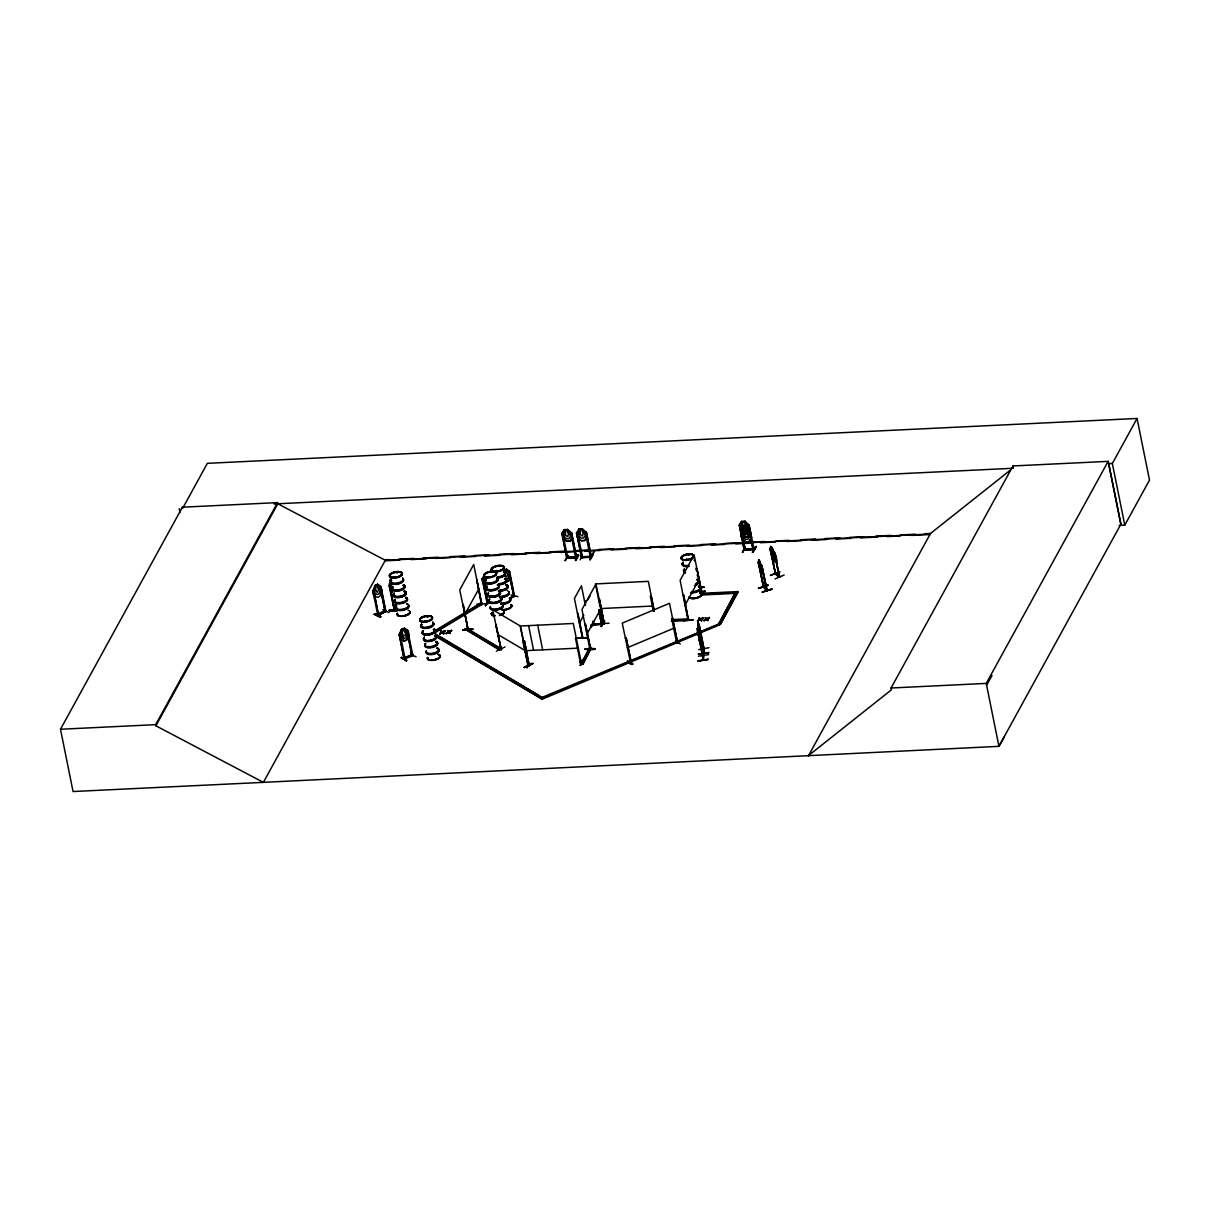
<?xml version="1.0" encoding="UTF-8"?>
<svg xmlns="http://www.w3.org/2000/svg" width="1210" height="1210" viewBox="0 0 1210 1210"><rect width="100%" height="100%" fill="white"/><g stroke="black" fill="none" stroke-linecap="round" stroke-linejoin="round"><path stroke-width="1.5" d="M373.784 590.223L372.907 590.828L374.752 585.595L377.596 584.264L381.135 586.835L381.77 590.722M504.812 573.132L505.689 570.122L507.534 574.705L506.219 577.17L505.13 576.111M496.372 651.131L505.069 646.911M775.383 574.281L775.247 572.935M775.081 574.039L779.406 577.261L774.355 552.168L779.452 577.291L779.225 576.353M748.052 533.701L745.148 531.417L743.273 534.049L744.483 530.887L742.138 528.014L744.952 530.267L746.751 527.802L745.617 530.812L748.113 533.549M488.129 603.397L487.131 603.442L488.295 603.17L482.911 578.425M562.726 533.686L567.883 558.324L566.673 557.508M590.329 557.265L585.353 532.612L586.427 532.37L591.418 557.19L581.526 557.689L576.61 533.005L577.503 532.687L582.6 557.447M740.081 525.125L745.254 550.021L744.044 549.219M703.192 655.986L697.474 628.444L703.055 659.647M698.503 634.161L698.76 636.657L697.474 628.444L699.153 638.94L698.624 637.594M698.17 631.257L697.368 628.459M698.593 624.617L697.852 621.713L698.518 624.345M698.351 630.939L703.267 656.002M703.509 659.541L703.781 655.578L698.503 628.232L703.872 652.856M697.383 629.986L697.973 635.416L697.535 630.062M698.851 628.187L697.852 621.713L703.418 652.946M698.11 661.099L708.379 659.269L698.125 660.841M698.367 656.183L708.606 654.625M698.472 654.02L708.727 652.735M698.76 649.573L709 647.713M699.834 640.181L699.637 641.739L699.138 634.766L699.728 640.196M698.472 628.655L697.762 623.256L703.796 653.294L703.917 647.955M702.844 659.102L703.161 655.412M703.297 651.993L703.539 648.681M703.07 660.04L703.524 655.366M703.449 653.309L703.902 648.636M708.349 659.51L698.11 661.038M775.247 554.891L774.763 558.173L773.311 555.254L774.657 553.953M700.409 592.416L700.091 591.236M402.401 633.405L402.673 629.669L403.626 629.26L405.622 633.889L404.957 635.825L402.748 635.129M587.515 637.851L577.518 637.867L587.47 638.003M394.324 610.037L389.106 585.761L389.938 585.186L394.762 610.037L394.279 609.038M389.106 585.761L389.983 580.301L392.342 592.023L390.331 589.633M467.544 628.686L468.376 629.094M481.444 604.516L476.725 579.469L481.898 604.531L480.34 603.245L433.785 631.423M589.92 649.135L589.452 647.743L591.387 647.652L582.812 664.335L580.876 664.426L589.452 647.743M599.298 599.01L604.077 624.133L598.95 599.041M604.153 623.725L599.389 598.844L598.496 598.889M687.93 619.051L688.596 618.612L688.127 620.004M436.84 637.11L542.216 699.183L719.587 624.859L718.589 624.269L735.892 591.675L718.589 624.269L720.51 624.163L737.979 592.356L737.828 591.584L702.874 593.278L702.36 594.201L735.393 592.597L735.544 593.369L702.511 594.972L697.126 569.895L702.133 594.503M580.225 529.511L580.195 534.623L582.63 536.03L583.084 532.733L581.329 529.405L580.255 529.451M742.864 521.918L741.639 529.299L742.229 532.234L744.876 534.457L747.039 534.351L748.718 531.916L748.128 528.982L743.984 521.812L742.895 521.873M743.666 525.836L743.621 530.933L746.071 532.355L746.525 529.057L744.74 525.775L743.636 525.881M744.573 530.615L744.513 535.773L746.948 537.18L747.75 535.606L745.647 530.555M378.564 615.179L378.382 614.287M386.035 611.504L377.883 615.482C375.947 612.154 395.488 608.479 377.853 614.574M758.277 562.378L758.715 559.58L758.836 562.983M762.633 569.865L762.149 572.587L761.075 571.241M374.177 614.408C375.735 611.065 388.108 622.288 374.208 614.317M380.575 616.344L374.51 614.166L380.726 616.782M403.913 641.209L406.772 639.833L409.041 634.781L408.193 630.849L404.442 628.308L401.554 629.533L401.538 636.959L403.943 638.457L405.864 637.64L407.301 634.509L404.473 628.187L401.493 629.457L399.406 634.645L400.132 638.517L403.913 641.209L401.493 629.457M401.039 657.938L406.742 660.766L401.417 657.242L406.273 660.887M406.651 660.66L401.387 657.741M627.536 661.295C639.016 665.379 628.323 665.787 627.536 660.826M585.02 648.999C603.185 647.153 592.855 651.434 585.035 648.923M595.017 648.938L585.095 649.407M693.194 619.792L683.166 620.548L693.239 619.792M582.373 528.74L578.985 528.952L578.788 535.909L581.435 538.132L583.613 538.027L585.277 535.591L582.373 528.74L586.427 532.536M485.739 605.635L488.356 600.871M565.418 560.593L568.034 555.39L565.388 560.169M567.581 555.919L564.964 560.699M580.15 559.837L582.343 555.163M745.405 547.086L742.335 552.41L745.345 547.101M742.789 552.305L744.952 547.631M529.088 663.216L527.091 667.981M590.783 627.067L593.732 621.804M591.236 626.992L593.339 622.318M604.501 621.184L601.264 626.553L604.501 621.138M770.83 549.506L775.534 574.327L770.105 549.325L770.725 546.451L770.407 549.431M774.582 559.307C775.413 552.108 775.655 562.196 772.993 558.143L770.044 549.249M766.716 590.631L763.268 587.047L763.858 586.381M766.626 589.739L766.747 589.27M766.429 590.223L761.392 565.66M397.107 572.799L397.379 572.194M395.67 577.351L394.566 577.684M397.198 572.723L396.804 572.648M425.179 621.834L424.06 621.819M425.179 620.987L423.954 621.501M425.875 621.411L424.861 620.881M427.901 616.858L427.024 616.707L428.068 616.661M488.144 577.019L489.264 576.625M491.789 571.922L491.774 572.436M495.767 570.802L497.355 571.15L496.917 570.485M498.535 566.401L499.412 566.371M686.614 559.58L685.374 559.958M686.856 559.353L687.325 559.519M689.05 555.057L688.384 554.951M748.234 524.958L753.149 549.673M508.79 580.739L506.234 582.07L508.79 580.739L510.302 575.385M397.152 610.778L389.227 610.687L397.379 610.505M630.304 662.702L629.986 661.855L631.181 661.855M677.766 643.055L676.602 643.342L677.585 642.147M676.738 642.525L676.753 643.236M373.678 590.147C370.683 592.552 376.446 600.175 379.97 596.001L381.861 590.707M401.554 629.533L399.164 634.509L400.132 634.267L399.345 634.615L404.276 659.314M403.853 641.179L406.893 639.939L408.98 634.751M776.548 560.306C770.846 559.943 783.203 570.333 772.116 547.616L770.634 546.496L770.725 549.9M698.488 634.917L703.433 659.979L703.312 658.679M577.563 613.228L582.812 638.109L577.911 613.213M584.672 600.916L585.413 604.577M591.372 625.267L594.609 624.92M462.991 604.486L468.043 629.608L463.324 604.471M476.937 604.198L486.859 603.684M467.983 629.094L459.724 589.936L473.7 564.48L481.792 604.592M523.461 641.013L524.444 640.801L529.193 665.682L524.444 640.801M527.983 664.26L528.165 665.152M575.491 638.336L576.383 638.29L575.491 638.336L580.452 663.216L581.269 663.125L580.18 662.112L581.163 662.036M585.216 624.058L590.601 648.741M599.631 610.006L602.489 624.254C602.081 624.481 588.62 625.525 593.565 623.619M593.792 621.789L591.342 627.067M593.626 623.906L609.084 623.226M602.504 624.058L593.444 624.768L592.401 623.891M580.15 662.52L581.36 662.959L573.283 623.468L520.436 626.024L528.498 665.712L529.33 665.621M601.204 623.407L602.308 623.362M581.118 662.248L581.466 662.944M582.675 660.176L580.664 665.334M580.135 665.409L582.6 660.131M601.264 626.553L603.79 621.32M580.271 665.349L583.22 660.569M604.501 620.745L601.219 626.054M600.705 609.855L603.593 623.498M590.525 648.696L585.549 624.042M604.395 623.468L595.925 584.052L581.965 609.507L589.92 649.195M650.451 596.394L651.343 596.348L650.451 596.394L653.309 611.171M683.393 594.912L688.445 620.034L683.741 594.896M263.523 782.356L73.054 791.537L60.5 729.252L182.407 507.202L277.574 502.604L277.801 503.768L155.893 725.818L263.387 782.356L998.931 746.343L1004.376 736.678M155.893 725.818L155.666 724.654L277.574 502.604M263.387 782.356L385.582 559.791L389.348 559.595M483.183 578.516L482.064 578.773L482.866 582.691L486.949 586.442L482.866 582.691M464.7 614.589L478.676 589.149M484.423 582.086L484.802 587.062L487.615 589.164M484.802 587.062L487.66 589.013M488.084 602.716L487.131 602.535M566.855 558.415L562 533.549L566.976 558.385M562.529 537.648L566.658 541.293L569.986 541.233L572.375 537.134M561.742 533.731L564.284 529.617L564.072 536.62L566.719 538.843L568.881 538.737L570.56 536.302L567.641 529.451L571.71 533.247M562.559 537.603L566.688 541.248M570.666 533.308L571.71 533.081L567.611 529.557M576.58 533.05L581.707 557.492L591.493 556.993M587.107 536.423L584.702 540.522L581.345 540.688L577.382 536.847M571.71 533.081L576.686 557.901L567.112 558.158M567.777 558.324C567.097 555.103 588.983 557.855 567.838 557.508M581.345 540.688L584.702 540.522M586.427 532.37L591.266 557.205M575.597 557.069L575.582 557.946L575.4 557.054M575.461 560.064C584.536 543.577 569.35 571.407 578.592 555.375M577.957 554.921L575.385 559.701M575.945 560.124L578.577 555.345M581.511 556.781L582.509 556.555L581.45 556.57M591.145 556.328C569.35 557.069 595.713 557.553 590.329 556.358M590.102 558.99C601.325 537.21 583.553 573.343 592.673 554.21M590.147 559.489L593.263 554.634M579.409 623.12L583.78 615.164M586.926 634.161L600.901 608.706M580.876 664.426L589.618 648.515M582.812 664.335L591.387 647.652M685.117 605.015L699.077 579.575M748.022 525.034L749.081 524.777L754.057 549.597L744.256 550.066L739.37 525.246L744.226 550.111M671.565 621.32L688.067 620.518L688.581 619.596M702.511 594.972L702.874 593.278M740.036 529.254L742.411 525.276L744.195 528.498L746.086 526.864C742.97 520.134 756.628 536.408 745.738 525.17M744.755 537.058L740.656 533.308L744.755 537.058L748.113 536.907L750.654 532.778L748.975 524.989L745.012 521.147L747.931 527.999L746.252 530.434L744.089 530.54L741.443 528.316L741.654 521.313L739.113 525.442M740.928 534.154L743.394 530.161L746.691 529.889L750.745 533.701L751.561 537.558L749.02 541.672L745.663 541.838L741.564 538.087C739.34 531.916 745.088 524.233 743.106 537.058L745.753 539.282L747.931 539.176L749.595 536.756L746.691 529.889M748.128 524.989L749.958 533.625M745.768 525.125L742.395 525.337L739.991 529.436L743.999 533.096L747.311 532.778L749.731 528.967M741.564 538.087L745.693 541.793L749.02 541.672M748.037 536.801L750.548 532.748M748.113 536.907L744.785 537.013M753.648 548.765L745.042 548.947L745.148 550.021M752.953 549.658L750.669 537.149M752.756 551.397C763.828 535.259 744.921 563.815 755.963 547.101M752.771 551.427L755.388 546.648M755.947 547.056L753.346 551.851M720.51 624.163L737.828 591.584M808.31 756.053L930.505 533.474L1010.38 470.1M808.598 755.524L891.437 689.806L891.074 688.006L1012.982 465.956L1108.148 461.358L1120.838 524.293L998.931 746.343L986.241 683.408L1108.148 461.358M1119.114 525.397L1124.786 525.125L1112.353 463.475L1137.067 418.463L207.349 463.339L182.634 508.366L182.407 507.202M1124.786 525.125L1149.5 480.113L1137.067 418.463M986.604 685.208L992.049 675.543M572.406 537.089L569.91 541.142L566.628 541.399M579.015 528.906L576.459 533.02L577.246 536.938M587.5 600.145L590.057 596.001M749.898 528.815L747.356 532.929L743.999 533.096M748.945 541.581L751.455 537.527M513.297 595.653L513.796 595.683M700.212 591.569L700.212 592.098M389.923 580.377L391.253 578.667M390.8 584.203L390.845 579.832M392.267 586.411L391.148 585.927M392.887 588.151L392.07 589.209L390.769 587.939L389.877 580.301M396.366 605.151L393.159 605.106L396.638 605.393M396.774 607.45C394.188 613.031 392.509 608.887 396.305 606.815M396.638 606.815L394.324 609.295M701.8 593.702L702.057 594.564M394.127 577.049L395.488 576.958M489.006 576.837L489.611 576.762M496.266 570.545L496.07 571.347M496.811 571.271L497.37 570.727L495.994 570.787M685.42 559.625L686.766 559.807M632.724 663.851L627.551 661.25M500.834 648.741L501.56 649.513L499.488 650.057L464.973 629.034L466.697 628.323L501.046 648.56L499.322 649.286L464.973 629.034M407.362 630.924L412.065 655.986L413.049 655.608L412.549 654.58L404.866 658.089M412.822 654.746L411.884 655.88L406.999 631.181L407.982 630.955L406.999 631.181M631.272 662.551L626.069 637.761L625.267 638.109L626.251 637.867L631.212 662.551L629.971 661.9M513.615 596.47L514.492 596.212L509.44 599.162M514.568 596.197L509.607 571.453L508.593 571.861L513.978 596.575M384.856 610.868L385.642 610.521M385.037 611.761L380.303 586.956M487.025 602.353L487.993 602.293M566.87 558.203L576.762 557.704M590.223 556.177L591.085 556.313M744.241 549.915L754.133 549.416M435.555 631.227L478.888 604.985M435.207 631.802L481.746 603.639L480.34 603.245M435.358 632.573L481.913 604.41M503.859 570.455L506.43 569.018L508.382 572.285L508.971 575.204L507.852 578.471L506.234 579.424M508.593 571.861L509.682 571.483L506.415 569.139M510.499 597.619L513.615 596.001L509.319 598.527M517.956 596.651L510.968 594.972M445.25 631.197L442.678 632.285L444.388 630.728C447.08 631.438 439.2 633.541 445.144 630.682M442.255 632.301L439.744 633.919L442.255 632.301L443.873 633.722L442.966 633.238M449.016 631.469L451.587 630.38L449.364 632.21L447.503 630.576L448.532 632.27L446.172 633.601L448.426 631.756L447.503 630.576M446.082 633.087L451.678 630.894M446.172 633.601L446.929 633.571C448.35 630.077 451.421 635.734 449.258 631.696L451.587 630.38M697.55 621.033L699.894 619.686C697.792 615.708 700.787 621.274 702.193 617.841L703.055 618.31L700.726 619.626L701.664 620.836L700.045 619.414L697.55 621.033L703.055 618.31M706.806 618.582L709.378 617.493L707.154 619.323L708.092 620.518L705.309 617.69L706.912 619.096L709.483 618.008M706.58 619.611L703.978 620.715L706.474 619.096L707.305 620.564M439.654 633.405L441.998 632.059L441.075 630.879L442.588 631.771M439.744 633.919L441.998 632.059M697.444 620.518L699.803 619.172L698.881 617.992M700.726 619.626L702.949 617.796M703.872 620.201L706.232 618.87M707.154 619.323L709.378 617.493M703.978 620.715L706.322 619.384L705.309 617.69M405.017 657.998C403.217 659.889 403.807 656.606 411.763 655.245M676.783 643.433L671.716 618.643L672.518 618.295L677.676 643.07L669.493 603.321L622.242 623.12L630.546 662.838M631 661.704L630.123 661.809M394.339 577.079L394.687 576.883M497.204 571.271L496.236 571.543M427.1 616.646L427.78 616.495M374.813 585.67L377.58 584.385L381.059 586.911L385.929 611.61M376.764 585.337L375.871 585.776L375.66 589.542L377.187 592.356L378.7 589.951L376.703 585.307M385.325 611.882L380.016 587.168L381.135 586.835M380.969 586.88L380.016 587.168M385.143 610.989L385.4 610.566M389.03 612.653L382.768 609.643M514.053 595.229L514.129 596.167L509.259 571.483M602.187 623.407L602.353 624.284M566.794 557.311L567.596 557.25M487.418 603.215L482.336 578.592M513.932 596.56L508.82 571.664M400.253 633.995L405.078 658.996M410.356 654.02L416.058 656.818M496.493 624.844L495.722 624.708L501.106 649.256M500.517 648.515L501.273 648.56M522.735 640.635L528.135 665.606L524.883 649.634M524.263 667.542C530.116 662.339 540.567 661.462 524.233 667.481M523.975 667.391L532.823 663.609M672.699 618.401L671.716 618.643M675.558 641.239L680.247 643.977M676.556 642.328L677.403 642.026M630.425 662.868L631.045 662.43M676.692 643.296L677.524 642.918M465.124 629.805L466.848 629.079L501.212 649.331M627.219 647.773L674.469 627.975M720.358 623.392L541.052 697.822L541.218 698.593L719.436 624.088L719.587 624.859M378.367 615.043L373.648 590.193L378.594 615.194M377.928 615.482L372.695 590.737M771.254 547.48L773.054 554.407L771.345 547.434M772.222 547.586L773.719 556.63L771.314 552.834M771.284 553.242L771.995 557.991L773.598 560.956L775.807 562.045M775.398 573.691L779.815 577.14L774.279 552.683L775.882 555.647L775.247 560.169L773.825 559.292L772.343 554.331L774.385 552.728L772.04 551.473C770.483 556.146 772.161 548.659 774.385 552.728M773.598 560.865L775.837 562.166M702.223 594.972L694.116 554.906L680.141 580.361L688.067 620.518M779.724 571.664L770.331 575.415L779.769 572.058M775.035 578.94L784.156 575.022M412.444 654.625L412.867 655.472M677.267 642.056L677.449 642.964M489.173 577.261L488.053 577.367M425.209 621.35L424.332 621.365M759.124 560.638L760.833 567.611L759.23 560.608M758.731 562.257L763.707 587.394L758.231 562.302L761.075 571.317M763.54 587.349L758.337 562.272L759.033 562.589M763.586 586.744L767.185 590.495L761.816 565.493L766.807 590.631M758.473 588.287L768.259 585.216L758.489 588.226M771.98 589.209L762.164 592.129L771.995 589.225M771.814 588.967L762.164 592.038M593.535 624.738L592.945 621.017M425.133 621.698L423.969 621.501M700.65 587.425L704.159 587.198L700.726 587.788M700.696 587.682L704.129 587.077M700.03 592.053L705.143 591.055L700.197 592.809M697.943 622.832L699.123 629.926L698.79 628.913M698.714 624.118L703.675 649.331M697.565 629.563L698.155 632.437M700.076 633.39L700.136 634.978L699.516 628.02L700.106 633.465M698.488 654.111L708.742 652.538L698.503 654.111M576.474 557.931L571.619 533.247M582.524 557.644L582.207 556.751M744.286 548.977L745.148 548.932M753.981 549.642L753.664 548.735L745.209 549.219M483.047 578.728L482.245 578.743M686.267 559.111L687.023 559.262M779.27 576.383L775.716 573.57M700.545 594.065L707.169 593.717M700.771 594.276L704.099 594.14L700.635 594.413M472.732 628.852L462.764 630.138L472.717 628.928M603.291 622.847L604.198 622.772L603.276 623.725M528.513 665.5L529.39 665.439M591.145 624.753L594.549 624.995L591.236 625.116M274.065 503.95L1013.057 468.27M1108.602 463.657L1112.353 463.475M567.641 529.451L564.253 529.662L561.848 533.761L562.847 533.474M745.012 521.147L741.624 521.374L739.219 525.458L740.217 525.17M398.786 559.141L413.865 558.415M423.288 557.961L438.383 557.235M449.696 556.691L464.776 555.965M474.199 555.511L489.294 554.785M498.717 554.316L513.796 553.59M525.11 553.046L540.205 552.32M549.627 551.866L564.707 551.14M574.13 550.686L589.225 549.96M598.648 549.506L613.727 548.765M625.041 548.221L640.135 547.495M649.558 547.041L664.638 546.315M674.076 545.861L689.155 545.135M700.469 544.591L715.549 543.85M724.987 543.396L740.066 542.67M749.489 542.216L764.569 541.49M775.882 540.946L789.086 540.31M800.4 539.766L815.479 539.025M824.917 538.571L839.997 537.845M849.42 537.391L864.515 536.665M875.828 536.121L890.908 535.395M900.331 534.941L915.425 534.215M924.848 533.746L930.505 533.474M930.218 534.003L385.294 560.306L277.801 503.768M384.644 560.85L399.739 560.124M411.067 559.58L426.177 558.854M435.615 558.4L450.725 557.659M460.163 557.205L475.273 556.479M484.711 556.025L499.821 555.299M511.149 554.755L526.244 554.014M535.682 553.56L550.792 552.834M560.23 552.38L575.34 551.654M584.778 551.2L599.888 550.459M611.216 549.915L626.326 549.189M635.764 548.735L650.859 548.009M660.312 547.555L675.407 546.814M686.736 546.27L701.845 545.544M711.283 545.09L724.503 544.455M735.831 543.91L750.941 543.169M760.379 542.715L775.474 541.989M786.803 541.445L801.912 540.719M811.35 540.265L826.46 539.524M835.898 539.07L851.008 538.344M860.446 537.89L877.447 537.074M886.885 536.605L900.104 535.97M911.433 535.425L930.308 534.517M491.29 603.215L487.222 603.412L482.094 578.728L484.62 574.659L484.393 581.662M706.685 593.868L725.047 592.976M736.058 592.446L737.979 592.356M600.447 608.569L653.294 606.013M671.913 619.611L688.429 618.824L687.915 619.747L671.399 620.548M698.972 618.507L699.773 618.476M705.4 618.204L706.912 619.096M441.075 630.879L442.678 632.285M447.609 631.091L449.122 631.983M700.045 619.414L701.664 620.836M707.2 620.049L708.092 620.518M449.394 632.936L450.196 632.89M525.412 650.678L578.244 648.136M580.724 663.655L582.645 663.564M891.074 688.006L986.241 683.408M60.5 729.252L155.666 724.654M396.472 605.529L393.28 605.499M389.348 609.9L397.273 609.991L389.439 610.415M389.227 610.657L397.303 610.505M489.158 576.671L489.959 576.822M425.012 620.866L425.345 620.851M575.673 557.991L570.697 533.035M592.582 624.784L593.384 623.634L593.762 624.542M481.882 603.155L482.124 604.153M427.599 657.68L427.629 657.68A6.474 2.738 -11.4 0 0 433.861 660.176A6.504 2.768 -11.4 0 0 440.017 655.639A6.474 2.738 -11.4 0 1 433.861 660.176A6.504 2.768 -11.4 0 1 427.644 657.68L427.538 657.635M377.535 584.233L380.288 590.51L378.972 593.702L377.172 594.579L374.888 593.142L374.752 585.595M766.883 590.178L761.816 565.493M408.193 630.849L404.473 628.187M718.422 623.498L719.436 624.088M497.673 634.388L525.155 650.572M435.207 633.722L542.942 697.883M438.564 636.384L449.802 643.009M453.024 644.9L523.673 686.524M526.879 688.414L538.117 695.039M435.086 635.386L542.216 699.183M758.61 559.625L761.846 565.947M768.123 585.126L758.67 588.483M763.918 586.638L766.626 589.482M390.195 589.724L392.237 592.023M707.048 618.809L707.986 620.004M700.62 619.127L701.558 620.322M449.364 632.21L450.302 633.405M442.83 632.013L443.873 633.722M441.181 631.393L442.104 632.573M699.667 617.962L700.378 618.885M448.789 632.497L449.5 633.45M442.361 632.815L443.072 633.753M759.441 565.917L761.438 569.849L759.789 560.941M699.002 630.864L699.516 632.195L698.518 625.116M698.76 639.243L699.758 641.708M491.593 613.213L491.683 613.319A6.489 2.753 -11.4 0 0 494.754 615.966A6.504 2.768 -11.4 0 1 491.729 613.319L491.714 613.319A6.489 2.753 -11.4 0 0 494.754 615.981M397.303 613.515L397.394 613.606A6.504 2.768 -11.4 0 0 403.656 616.132A6.504 2.768 -11.4 0 0 409.812 611.579M1108.602 462.976L1120.929 524.111M1012.982 465.956L1013.345 467.756M770.437 549.219L775.534 574.327M697.459 578.395L698.17 581.919M699.077 624.148L704.084 649.256L699.062 624.557M654.292 610.959L648.318 581.36L595.471 583.916L600.099 606.815M651.252 596.515L654.202 611.126M598.738 610.052L601.567 624.345L598.648 610.218M584.793 600.705L585.519 604.365M585.322 605.121L581.42 585.746L574.432 598.466L582.418 638.139M580.089 662.263L580.271 663.171M537.694 625.192L542.655 649.846M528.604 625.63L533.58 650.284M528.331 665.682L520.179 625.918L492.697 609.719L501.212 649.664L496.024 624.572M501.333 648.545L501.53 649.543M485.452 578.652L485.8 580.361M499.322 649.286L499.488 650.057M487.811 602.504L487.978 603.427M407.8 630.849L412.912 655.684L404.034 659.208L399.164 634.509M389.454 585.322L394.399 610.43M380.757 586.805L385.612 611.489L377.671 615.391L377.399 614.544M179.186 508.699L179.927 512.405M403.066 585.504A6.489 2.753 -11.4 0 1 400.238 590.661A6.489 2.753 -11.4 0 1 392.403 588.529M403.066 585.065A6.595 2.798 -11.4 0 1 403.474 588.831A6.595 2.798 -11.4 0 1 394.793 590.783A6.595 2.798 -11.4 0 1 392.872 587.349M405.229 591.63A6.474 2.738 -11.4 0 1 399.739 596.727A6.474 2.738 -11.4 0 1 394.203 593.46M405.153 591.251A6.474 2.738 -11.4 0 1 399.663 596.348A6.474 2.738 -11.4 0 1 394.127 593.082M404.185 590.964A6.504 2.768 -11.4 0 1 404.594 594.685A6.504 2.768 -11.4 0 1 396.018 596.606A6.504 2.768 -11.4 0 1 394.112 593.218M402.718 578.683A6.595 2.798 -11.4 0 1 397.137 583.87A6.595 2.798 -11.4 0 1 391.495 580.543M403.853 584.778A6.489 2.753 -11.4 0 1 398.362 589.89A6.489 2.753 -11.4 0 1 392.811 586.608M402.718 579.121A6.489 2.753 -11.4 0 1 397.228 584.218A6.489 2.753 -11.4 0 1 391.662 580.951M404.019 585.141A6.595 2.798 -11.4 0 1 398.438 590.329A6.595 2.798 -11.4 0 1 392.796 587.001M402.658 578.335A6.595 2.798 -11.4 0 1 397.077 583.523A6.595 2.798 -11.4 0 1 391.42 580.195M402.491 577.972A6.489 2.753 -11.4 0 1 396.986 583.084A6.489 2.753 -11.4 0 1 391.435 579.802M408.647 605.877A6.489 2.753 -11.4 0 1 402.507 610.415A6.489 2.753 -11.4 0 1 396.32 607.919M408.662 605.454A6.595 2.798 -11.4 0 1 402.431 610.067A6.595 2.798 -11.4 0 1 396.139 607.526M409.706 611.216A6.474 2.738 -11.4 0 1 403.58 615.739A6.474 2.738 -11.4 0 1 397.409 613.243A6.504 2.768 -11.4 0 0 403.611 615.905A6.504 2.768 -11.4 0 0 409.767 611.352M408.042 610.233A6.474 2.738 -11.4 0 1 409.056 610.642M404.291 591.493A6.504 2.768 -11.4 0 1 401.463 596.651A6.504 2.768 -11.4 0 1 393.583 594.518M407.286 598.663A6.595 2.798 -11.4 0 1 401.055 603.261A6.595 2.798 -11.4 0 1 394.762 600.735M405.607 597.664A6.595 2.798 -11.4 0 1 406.636 598.073M408.405 604.743A6.489 2.753 -11.4 0 1 402.28 609.28A6.489 2.753 -11.4 0 1 396.078 606.785M406.757 603.76A6.489 2.753 -11.4 0 1 407.77 604.168M407.271 599.071A6.489 2.753 -11.4 0 1 401.13 603.608A6.489 2.753 -11.4 0 1 394.944 601.113M405.607 598.103A6.489 2.753 -11.4 0 1 406.62 598.511M408.587 605.106A6.595 2.798 -11.4 0 1 402.355 609.719A6.595 2.798 -11.4 0 1 396.063 607.178M406.908 604.123A6.595 2.798 -11.4 0 1 407.936 604.531M405.531 597.317A6.595 2.798 -11.4 0 1 405.94 601.083A6.595 2.798 -11.4 0 1 397.258 603.019A6.595 2.798 -11.4 0 1 395.337 599.585M406.394 597.377A6.489 2.753 -11.4 0 1 400.903 602.474A6.489 2.753 -11.4 0 1 395.352 599.207M433.271 629.578A6.489 2.753 -11.4 0 1 430.458 634.721A6.489 2.753 -11.4 0 1 422.608 632.588M434.299 629.548A6.595 2.798 -11.4 0 1 428.718 634.736A6.595 2.798 -11.4 0 1 423.077 631.408M435.343 635.311A6.458 2.738 -11.4 0 1 429.868 640.392A6.458 2.738 -11.4 0 1 424.332 637.125M435.418 635.432A6.504 2.768 -11.4 0 1 429.898 640.559A6.504 2.768 -11.4 0 1 424.317 637.277M432.923 622.742A6.595 2.798 -11.4 0 1 427.342 627.93A6.595 2.798 -11.4 0 1 421.7 624.602M434.057 628.837A6.489 2.753 -11.4 0 1 428.567 633.949A6.489 2.753 -11.4 0 1 423.016 630.667M432.923 623.18A6.489 2.753 -11.4 0 1 427.433 628.277A6.489 2.753 -11.4 0 1 421.867 625.01M434.239 629.2A6.595 2.798 -11.4 0 1 428.658 634.388A6.595 2.798 -11.4 0 1 423.001 631.06M432.862 622.394A6.595 2.798 -11.4 0 1 427.281 627.582A6.595 2.798 -11.4 0 1 421.64 624.254M432.696 622.031A6.489 2.753 -11.4 0 1 427.206 627.143A6.489 2.753 -11.4 0 1 421.64 623.861M438.852 649.936A6.489 2.753 -11.4 0 1 432.711 654.474A6.489 2.753 -11.4 0 1 426.525 651.978M438.867 649.528A6.595 2.798 -11.4 0 1 432.636 654.126A6.595 2.798 -11.4 0 1 426.344 651.6M437.173 648.53A6.595 2.798 -11.4 0 1 438.217 648.938M438.322 654.67A6.474 2.738 -11.4 0 1 439.336 655.079A6.504 2.768 -11.4 0 0 438.353 654.655M434.541 635.885A6.474 2.738 -11.4 0 1 431.713 641.028A6.474 2.738 -11.4 0 1 423.893 638.91M434.496 635.537A6.504 2.768 -11.4 0 1 431.667 640.695A6.504 2.768 -11.4 0 1 423.787 638.562M435.812 641.723A6.595 2.798 -11.4 0 1 436.22 645.49A6.595 2.798 -11.4 0 1 427.538 647.426A6.595 2.798 -11.4 0 1 425.617 643.992M436.961 647.819A6.489 2.753 -11.4 0 1 434.133 652.976A6.489 2.753 -11.4 0 1 426.298 650.844M435.812 642.162A6.489 2.753 -11.4 0 1 432.983 647.305A6.489 2.753 -11.4 0 1 425.149 645.187M437.113 648.182A6.595 2.798 -11.4 0 1 434.239 653.4A6.595 2.798 -11.4 0 1 426.268 651.237M435.736 641.376A6.595 2.798 -11.4 0 1 436.144 645.142A6.595 2.798 -11.4 0 1 427.463 647.078A6.595 2.798 -11.4 0 1 425.542 643.644M436.598 641.436A6.489 2.753 -11.4 0 1 431.108 646.533A6.489 2.753 -11.4 0 1 425.557 643.266M504.857 579.197A6.489 2.753 -11.4 0 1 505.432 582.781A6.489 2.753 -11.4 0 1 497.189 584.869M504.267 571.664A6.489 2.753 -11.4 0 1 503.829 574.841A6.489 2.753 -11.4 0 1 497.128 576.943M504.767 578.41A6.595 2.798 -11.4 0 1 505.825 581.662A6.595 2.798 -11.4 0 1 498.55 584.188M505.145 573.374A6.489 2.753 -11.4 0 1 497.355 578.077M503.481 572.39A6.489 2.753 -11.4 0 1 504.494 572.799M505.644 578.471A6.489 2.753 -11.4 0 1 505.205 581.632A6.489 2.753 -11.4 0 1 498.49 583.749M499.791 590.178A6.474 2.738 -11.4 0 0 506.945 587.697A6.474 2.738 -11.4 0 0 505.916 584.506A6.504 2.768 -11.4 0 1 507.02 587.879A6.504 2.768 -11.4 0 1 499.821 590.374M504.842 578.758A6.595 2.798 -11.4 0 1 505.901 582.01A6.595 2.798 -11.4 0 1 498.611 584.536M503.466 571.952A6.595 2.798 -11.4 0 1 504.525 575.204A6.595 2.798 -11.4 0 1 497.249 577.73M504.434 572.027A6.595 2.798 -11.4 0 1 503.995 575.249A6.595 2.798 -11.4 0 1 497.174 577.382M506.067 585.141A6.504 2.768 -11.4 0 1 506.657 588.741A6.504 2.768 -11.4 0 1 498.369 590.843M511.497 604.879A6.489 2.753 -11.4 0 1 509.244 608.191A6.489 2.753 -11.4 0 1 502.165 609.568M508.82 591.63A6.489 2.753 -11.4 0 1 501.031 596.333M507.156 590.646A6.489 2.753 -11.4 0 1 508.185 591.055M509.712 598.224A6.595 2.798 -11.4 0 1 508.714 601.809A6.595 2.798 -11.4 0 1 500.895 603.563M509.788 598.572A6.595 2.798 -11.4 0 1 508.79 602.156A6.595 2.798 -11.4 0 1 500.97 603.911M510.196 598.421A6.489 2.753 -11.4 0 1 507.943 601.748A6.489 2.753 -11.4 0 1 500.864 603.125M509.047 592.764A6.489 2.753 -11.4 0 1 506.793 596.076A6.489 2.753 -11.4 0 1 499.715 597.453M509.062 592.34A6.595 2.798 -11.4 0 1 506.778 595.713A6.595 2.798 -11.4 0 1 499.594 597.105M506.113 585.534A6.458 2.738 -11.4 0 1 506.688 589.104A6.458 2.738 -11.4 0 1 498.475 591.176M509.773 598.995A6.489 2.753 -11.4 0 1 509.334 602.172A6.489 2.753 -11.4 0 1 502.634 604.289M510.938 604.713A6.489 2.753 -11.4 0 1 509.939 608.252A6.489 2.753 -11.4 0 1 502.241 609.976A6.489 2.753 -11.4 0 1 503.36 610.324M509.002 591.992A6.595 2.798 -11.4 0 1 501.091 596.787M510.953 604.697A6.504 2.768 -11.4 0 1 509.954 608.237A6.504 2.768 -11.4 0 1 502.226 609.976M510.907 604.471A6.504 2.768 -11.4 0 1 509.909 608.025A6.504 2.768 -11.4 0 1 502.18 609.749M498.384 585.625A6.489 2.753 -11.4 0 1 492.878 590.722A6.489 2.753 -11.4 0 1 487.327 587.455M498.384 585.186A6.595 2.798 -11.4 0 1 492.803 590.374A6.595 2.798 -11.4 0 1 487.161 587.047M499.548 591.312A6.504 2.768 -11.4 0 1 494.028 596.439A6.474 2.738 -11.4 0 1 488.492 593.157A6.504 2.768 -11.4 0 0 494.028 596.439A6.474 2.738 -11.4 0 0 499.518 591.372A6.474 2.738 -11.4 0 1 494.028 596.424A6.474 2.738 -11.4 0 1 488.492 593.202M499.427 590.949A6.458 2.738 -11.4 0 1 493.952 596.031A6.458 2.738 -11.4 0 1 488.416 592.764M497.007 578.38A6.595 2.798 -11.4 0 1 491.426 583.568A6.595 2.798 -11.4 0 1 485.785 580.24M498.142 584.475A6.489 2.753 -11.4 0 1 492.651 589.588A6.489 2.753 -11.4 0 1 487.101 586.305M497.007 578.819A6.489 2.753 -11.4 0 1 491.517 583.916A6.489 2.753 -11.4 0 1 485.951 580.649M498.323 584.838A6.595 2.798 -11.4 0 1 492.727 590.026A6.595 2.798 -11.4 0 1 487.086 586.699M496.947 578.032A6.595 2.798 -11.4 0 1 491.366 583.22A6.595 2.798 -11.4 0 1 485.724 579.892M496.781 577.669A6.489 2.753 -11.4 0 1 491.29 582.781A6.489 2.753 -11.4 0 1 485.724 579.499M502.936 605.575A6.489 2.753 -11.4 0 1 496.796 610.112A6.489 2.753 -11.4 0 1 490.61 607.617M502.952 605.151A6.595 2.798 -11.4 0 1 496.72 609.764A6.595 2.798 -11.4 0 1 490.428 607.239M501.258 604.168A6.595 2.798 -11.4 0 1 502.301 604.577M504.071 611.262A6.489 2.753 -11.4 0 1 499.594 615.436A6.489 2.753 -11.4 0 0 504.086 611.292A6.504 2.768 -11.4 0 1 499.594 615.451M503.995 610.899A6.489 2.753 -11.4 0 1 499.518 615.058M494.678 615.587A6.489 2.753 -11.4 0 1 491.683 612.941M504.056 611.05A6.504 2.768 -11.4 0 1 499.548 615.224M494.693 615.754A6.504 2.768 -11.4 0 1 491.683 613.092M502.392 610.067A6.504 2.768 -11.4 0 1 503.42 610.475M499.609 591.599A6.504 2.768 -11.4 0 1 494.088 596.727A6.504 2.768 -11.4 0 1 488.507 593.429M499.896 597.362A6.595 2.798 -11.4 0 1 500.305 601.128A6.595 2.798 -11.4 0 1 491.623 603.064A6.595 2.798 -11.4 0 1 489.702 599.631M501.046 603.457A6.489 2.753 -11.4 0 1 498.217 608.615A6.489 2.753 -11.4 0 1 490.383 606.482M501.56 598.784A6.489 2.753 -11.4 0 1 495.419 603.306A6.489 2.753 -11.4 0 1 489.233 600.81M499.896 597.8A6.489 2.753 -11.4 0 1 500.91 598.209M502.876 604.803A6.595 2.798 -11.4 0 1 496.644 609.417A6.595 2.798 -11.4 0 1 490.352 606.875M501.197 603.82A6.595 2.798 -11.4 0 1 502.226 604.229M499.821 597.014A6.595 2.798 -11.4 0 1 500.229 600.78A6.595 2.798 -11.4 0 1 491.547 602.716A6.595 2.798 -11.4 0 1 489.627 599.283M500.683 597.074A6.489 2.753 -11.4 0 1 495.192 602.172A6.489 2.753 -11.4 0 1 489.642 598.905M696.34 568.776A6.489 2.753 -11.4 0 1 696.355 570.228M684.678 572.829A6.489 2.753 -11.4 0 1 684.028 570.817M696.37 568.352A6.595 2.798 -11.4 0 1 696.37 569.819M685.541 572.89A6.595 2.798 -11.4 0 1 684.482 569.638M688.762 566.159A6.595 2.798 -11.4 0 1 683.121 562.832M685.465 572.103A6.489 2.753 -11.4 0 1 684.421 568.897M688.838 566.507A6.489 2.753 -11.4 0 1 683.287 563.24M696.294 568.004A6.595 2.798 -11.4 0 1 696.31 569.471M685.465 572.542A6.595 2.798 -11.4 0 1 684.421 569.29M688.687 565.811A6.595 2.798 -11.4 0 1 683.045 562.484M688.611 565.372A6.489 2.753 -11.4 0 1 683.045 562.09M694.101 560.26A6.489 2.753 -11.4 0 1 694.752 560.835M697.474 574.236A6.504 2.768 -11.4 0 1 697.489 575.688M699.667 592.507A6.489 2.753 -11.4 0 1 698.382 597.12A6.489 2.753 -11.4 0 1 689.019 596.969A6.504 2.768 -11.4 0 0 698.427 597.271A6.504 2.768 -11.4 0 0 699.713 592.643M700.272 589.618A6.489 2.753 -11.4 0 1 690.925 592.855M698.593 587.198A6.489 2.753 -11.4 0 1 699.622 587.606M700.257 588.166A6.489 2.753 -11.4 0 1 700.484 588.862M698.518 586.396A6.595 2.798 -11.4 0 1 699.577 589.663A6.595 2.798 -11.4 0 1 692.286 592.189M700.272 587.742A6.595 2.798 -11.4 0 1 697.989 591.115A6.595 2.798 -11.4 0 1 690.804 592.507M698.593 586.759A6.595 2.798 -11.4 0 1 699.622 587.168M697.217 580.392A6.489 2.753 -11.4 0 1 694.404 585.534M698.367 586.048A6.489 2.753 -11.4 0 1 699.41 589.255A6.489 2.753 -11.4 0 1 692.241 591.75M697.141 579.605A6.595 2.798 -11.4 0 1 695.841 584.279M698.019 579.666A6.489 2.753 -11.4 0 1 695.705 583.855M697.217 579.953A6.595 2.798 -11.4 0 1 695.901 584.642M697.625 575.098A6.489 2.753 -11.4 0 1 697.625 576.55M697.58 574.75A6.504 2.768 -11.4 0 1 697.595 576.202M775.444 557.326L774.113 557.114L774.324 560.109L773.735 556.842L772.177 555.829L773.598 556.101L773.387 553.182L773.976 556.358L775.444 557.326M565.493 530.222L565.463 535.334L567.913 536.741L568.367 533.444L566.613 530.116L565.524 530.161M462.87 629.835L472.838 629.366L462.87 629.835M485.301 605.696L488.371 600.432L485.331 605.681M529.33 664.547L528.226 664.819L529.314 664.532M705.218 591.387L699.955 592.552L705.233 591.448M699.259 632.497L700.015 634.993L699.259 632.497M397.424 613.621L397.394 613.606A6.474 2.738 -11.4 0 0 403.656 616.117A6.474 2.738 -11.4 0 0 409.782 611.579A6.489 2.753 -11.4 0 1 403.656 616.102A6.489 2.753 -11.4 0 1 397.47 613.606M392.645 577.518A6.489 2.753 -11.4 0 0 402.204 573.525A6.489 2.753 -11.4 0 0 392.615 572.678A6.504 2.753 -11.4 0 0 392.645 577.563A6.504 2.753 -11.4 0 0 402.219 573.555A6.474 2.738 -11.4 0 0 392.615 572.708A6.489 2.753 -11.4 0 0 392.645 577.518A6.474 2.738 -11.4 0 0 402.189 573.54A6.504 2.753 -11.4 0 0 392.615 572.708A6.474 2.738 -11.4 0 0 392.66 577.533M392.781 578.108A6.474 2.738 -11.4 0 0 402.31 574.115A6.474 2.738 -11.4 0 0 392.736 573.283A6.474 2.738 -11.4 0 0 392.781 578.108M392.69 577.79A6.504 2.768 -11.4 0 0 402.28 573.767A6.504 2.768 -11.4 0 0 392.645 572.935A6.504 2.768 -11.4 0 0 392.69 577.79M401.402 596.394A6.474 2.738 -11.4 0 0 404.216 591.266A6.504 2.768 -11.4 0 1 401.417 596.424A6.504 2.768 -11.4 0 1 393.537 594.292A6.474 2.738 -11.4 0 0 401.402 596.394M399.875 597.332A6.458 2.738 -11.4 0 0 405.985 592.824A6.474 2.738 -11.4 0 1 399.875 597.362A6.474 2.738 -11.4 0 1 393.689 594.866A6.458 2.738 -11.4 0 0 399.875 597.332M405.335 592.25A6.458 2.738 -11.4 0 0 404.321 591.841A6.474 2.738 -11.4 0 1 405.35 592.265M429.943 640.786A6.474 2.738 -11.4 0 0 435.434 635.689A6.504 2.768 -11.4 0 1 429.943 640.801A6.504 2.768 -11.4 0 1 424.377 637.504A6.474 2.738 -11.4 0 0 429.943 640.786M422.865 621.592A6.474 2.738 -11.4 0 0 432.393 617.599A6.474 2.738 -11.4 0 0 422.819 616.767A6.504 2.768 -11.4 0 0 422.85 621.622A6.504 2.768 -11.4 0 0 432.439 617.599A6.504 2.768 -11.4 0 0 422.804 616.767A6.474 2.738 -11.4 0 0 422.865 621.592M422.986 622.182A6.474 2.738 -11.4 0 0 432.514 618.189A6.474 2.738 -11.4 0 0 422.94 617.357A6.474 2.738 -11.4 0 0 422.986 622.182M422.895 621.849A6.504 2.768 -11.4 0 0 432.484 617.826A6.504 2.768 -11.4 0 0 422.85 616.964A6.504 2.768 -11.4 0 0 422.88 621.819A6.504 2.768 -11.4 0 0 432.469 617.796A6.504 2.768 -11.4 0 0 422.85 616.994A6.504 2.768 -11.4 0 0 422.895 621.849M435.418 659.42A6.458 2.738 -11.4 0 0 438.232 654.292A6.504 2.768 -11.4 0 1 435.464 659.586A6.504 2.768 -11.4 0 1 427.599 657.453A6.458 2.738 -11.4 0 0 435.418 659.42M494.436 571.211A6.489 2.753 -11.4 0 0 503.98 567.203A6.489 2.753 -11.4 0 0 494.391 566.371A6.489 2.753 -11.4 0 0 494.436 571.211M494.557 571.786A6.458 2.738 -11.4 0 0 504.071 567.792A6.458 2.738 -11.4 0 0 494.527 566.961A6.474 2.738 -11.4 0 0 494.557 571.801A6.474 2.738 -11.4 0 0 504.086 567.808A6.474 2.738 -11.4 0 0 494.527 566.976A6.458 2.738 -11.4 0 0 494.557 571.786M494.466 571.453A6.504 2.768 -11.4 0 0 504.056 567.445A6.504 2.768 -11.4 0 0 494.421 566.598A6.504 2.768 -11.4 0 0 494.466 571.453M507.035 588.09A6.489 2.753 -11.4 0 0 505.992 584.884A6.474 2.738 -11.4 0 1 507.035 588.105A6.474 2.738 -11.4 0 1 499.881 590.586A6.489 2.753 -11.4 0 0 507.035 588.09M486.949 577.231A6.474 2.738 -11.4 0 0 496.478 573.237A6.474 2.738 -11.4 0 0 486.904 572.406A6.504 2.753 -11.4 0 0 486.934 577.261A6.504 2.753 -11.4 0 0 496.508 573.253A6.504 2.753 -11.4 0 0 486.904 572.406A6.474 2.738 -11.4 0 0 486.949 577.231M487.07 577.79A6.458 2.738 -11.4 0 0 496.584 573.812A6.458 2.738 -11.4 0 0 487.04 572.98A6.458 2.738 -11.4 0 0 487.07 577.79M486.98 577.488A6.504 2.768 -11.4 0 0 496.569 573.464A6.504 2.768 -11.4 0 0 486.934 572.633A6.504 2.768 -11.4 0 0 486.98 577.488M495.798 596.666A6.458 2.738 -11.4 0 0 498.611 591.539A6.474 2.738 -11.4 0 1 495.813 596.681A6.474 2.738 -11.4 0 1 487.993 594.564A6.458 2.738 -11.4 0 0 495.798 596.666M684.27 559.807A6.489 2.753 -11.4 0 0 693.814 555.798A6.489 2.753 -11.4 0 0 684.225 554.966A6.504 2.768 -11.4 0 0 684.255 559.852A6.504 2.768 -11.4 0 0 693.844 555.829A6.504 2.768 -11.4 0 0 684.225 554.997A6.489 2.753 -11.4 0 0 684.27 559.807M684.376 560.396A6.489 2.753 -11.4 0 0 693.935 556.388A6.489 2.753 -11.4 0 0 684.346 555.556A6.489 2.753 -11.4 0 0 684.376 560.396M684.3 560.079A6.504 2.768 -11.4 0 0 693.89 556.055A6.504 2.768 -11.4 0 0 684.27 555.224A6.504 2.768 -11.4 0 0 684.3 560.079M697.52 575.96A6.489 2.753 -11.4 0 0 697.505 574.508A6.504 2.768 -11.4 0 1 697.535 575.915M696.915 598.027A6.489 2.753 -11.4 0 0 701.407 593.853A6.504 2.768 -11.4 0 1 696.93 598.042A6.504 2.768 -11.4 0 1 689.065 597.362A6.489 2.753 -11.4 0 0 696.915 598.027M700.756 593.293A6.489 2.753 -11.4 0 0 699.743 592.885A6.504 2.768 -11.4 0 1 700.787 593.293"/></g></svg>
